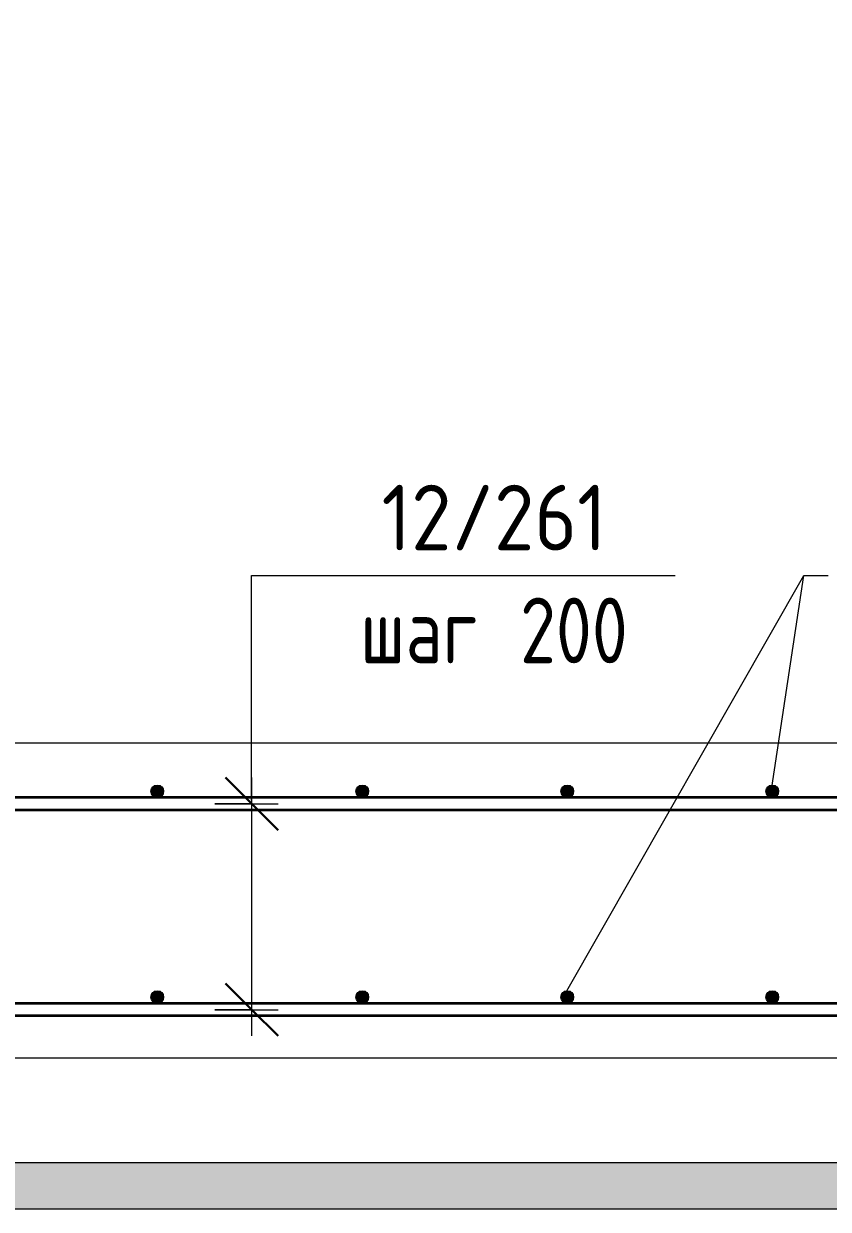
# Model space of a CAD drawing. Header units: millimetres. Extents: x 67134 to 121466, y -4758 to 13821.
# Drawn here: x 105017 to 105783, y -3394 to -2265 of the extents above; entities that cross this region are included whole.
import ezdxf

# ---------------------------------------------------------------- set-up
doc = ezdxf.new("R2010")
doc.units = ezdxf.units.MM
for name, color, linetype, lineweight in [('AA_Dim', 7, 'Continuous', 9), ('AA_Dim-25', 7, 'Continuous', 9), ('AA_Linii', 7, 'Continuous', 9), ('AA_Oformlenie', 7, 'Continuous', 9), ('AA_Vinoska', 7, 'Continuous', 9), ('KR_Armatura', 7, 'Continuous', 20), ('KR_Armatura_Tonkie', 7, 'Continuous', 20), ('KR_Fundament', 7, 'Continuous', 20)]:
    doc.layers.add(name, color=color, linetype=linetype, lineweight=lineweight)
doc.styles.add('ISOCPEUR_7', font='isocpeur.ttf', dxfattribs={"width": 0.9, "height": 62.5})
doc.styles.add('ISOCPEUR_8', font='isocpeur.ttf', dxfattribs={"width": 0.8, "height": 62.5})
doc.dimstyles.new('10_Раскладка_арматуры_с_засечками', dxfattribs={"dimscale": 304.8, "dimtxt": 0.18, "dimasz": 0.164042, "dimexe": 0.082021, "dimexo": 0, "dimgap": 0, "dimtad": 1, "dimdec": 3, "dimrnd": 0.001, "dimdsep": 46, "dimtxsty": 'ISOCPEUR_8', "dimblk1": 'OBLIQUE', "dimblk2": 'OBLIQUE', "dimsah": 1, "dimcen": 0.09, "dimdle": 0.082021, "dimazin": 0, "dimtfac": 1, "dimtdec": 4, "dimtix": 1, "dimtmove": 0, "dimatfit": 3, "dimfxl": 1, "dimtvp": 1, "dimtolj": 1, "dimtzin": 0, "dimlwd": 18, "dimlwe": 18, "dimarcsym": 2})

# ---------------------------------------------------------------- blocks, each defined once
blk = doc.blocks.new('011_Прямоугольник обрыва _ЭлУзла_ - 011_Прямоугольник обрыва _ЭлУзла_-4154538-1-1 Армирование')
at = {"layer": 'AA_Oformlenie'}
blk.add_line((-71359.5, -3394.1), (-72829.2, -3394.1), dxfattribs=at)
blk = doc.blocks.new('042_М_Арматуры - Диам длина поз _ Комментарий-3662934-1-1 Армирование')
at = {"layer": 'AA_Vinoska'}
blk.add_line((-72259.7, -2790.4), (-71909.7, -2790.4), dxfattribs=at)
blk = doc.blocks.new('DIMBLOCK98-1-1 Армирование')
at = {"layer": 'AA_Dim-25', "lineweight": 30}
for p, q in [((105234.3, -3008), (105209.3, -2983)), ((105234.3, -3008), (105259.3, -3033)), ((105234.3, -3204), (105209.3, -3179)), ((105234.3, -3204), (105259.3, -3229))]:
    blk.add_line(p, q, dxfattribs=at)
at = {"layer": 'AA_Dim-25', "lineweight": 18}
for p, q in [((105234.3, -3229), (105234.3, -2983)), ((105199, -3008), (105259.3, -3008)), ((105234.3, -3008), (105199, -3008)), ((105199, -3204), (105259.3, -3204)), ((105234.3, -3204), (105199, -3204))]:
    blk.add_line(p, q, dxfattribs=at)
blk = doc.blocks.new('_Oblique')
at = {"color": 0, "linetype": 'ByBlock', "lineweight": -2}
blk.add_line((-0.5, -0.5), (0.5, 0.5), dxfattribs=at)

msp = doc.modelspace()

# ---------------------------------------------------------------- hatches: boundary and pattern name
at = {"layer": 'AA_Oformlenie'}
h = msp.add_hatch(dxfattribs=at)
h.set_pattern_fill('FP_12', color=250, style=0, pattern_type=2)
h.set_pattern_definition([(0, (104886.038, 825), (101.6, 25.4), [8.382, -67.818, 8.382, -67.818, -406.4]), (0, (104886.038, 825), (101.6, 25.4), [-152.4, 8.382, -144.018, 8.382, -67.818, -177.8]), (0, (104886.038, 825), (101.6, 25.4), [-381, 8.382, -42.418, 8.382, -118.618]), (120, (104924.138, 837.7), (-72.79705, 75.28818), [8.382, -67.818, 8.382, -67.818, -406.4]), (120, (104924.138, 837.7), (-72.79705, 75.28818), [-152.4, 8.382, -144.018, 8.382, -67.818, -177.8]), (120, (104924.138, 837.7), (-72.79705, 75.28818), [-381, 8.382, -42.418, 8.382, -118.618]), (240, (104936.838, 888.5), (-28.80295, -100.68818), [8.382, -67.818, 8.382, -67.818, -406.4]), (240, (104936.838, 888.5), (-28.80295, -100.68818), [-152.4, 8.382, -144.018, 8.382, -67.818, -177.8]), (240, (104936.838, 888.5), (-28.80295, -100.68818), [-381, 8.382, -42.418, 8.382, -118.618])])
h.paths.add_polyline_path([(103927.1036, -3394.1315), (104662.3011, -3394.1315), (104662.3011, -3374.0538), (104689.8011, -3374.0538), (104689.8011, -3394.1315), (104703.8783, -3350.8064), (104717.9555, -3394.1315), (106187.6963, -3394.1315), (106187.6963, -3374.0538), (106215.1963, -3374.0538), (106215.1963, -3394.1315), (106229.2735, -3350.8064), (106243.3506, -3394.1315), (106977.8939, -3394.1315), (106977.8939, -2066.9843), (106957.8161, -2066.9843), (106957.8161, -2039.4843), (106977.8939, -2039.4843), (106934.5688, -2025.4072), (106977.8939, -2011.33), (106977.8939, -1165), (106782.1348, -1165), (106782.1348, -3250), (106882.1348, -3250), (106882.1348, -3350), (103992.1348, -3350), (103992.1348, -3250), (104092.1348, -3250), (104092.1348, -1165), (103927.1036, -1165), (103927.1036, -2011.33), (103946.7299, -2011.33), (103946.7299, -2039.4843), (103927.1036, -2039.4843), (103970.4048, -2053.2343), (103927.1036, -2066.9843), (103927.1036, -3376.0125)])
at = {"layer": 'KR_Armatura'}
h = msp.add_hatch(color=256, dxfattribs=at)
edge = h.paths.add_edge_path()
edge.add_arc((105144.2886, -2996), 6, 0, 360)
for points in [[(105141.2886, -3001.1962), (105147.2886, -3001.1962), (105150.2886, -2996), (105147.2886, -2990.8038), (105141.2886, -2990.8038), (105138.2886, -2996)], [(105336.5194, -3001.1962), (105342.5194, -3001.1962), (105345.5194, -2996), (105342.5194, -2990.8038), (105336.5194, -2990.8038), (105333.5194, -2996)], [(105531.7501, -3001.1962), (105537.7501, -3001.1962), (105540.7501, -2996), (105537.7501, -2990.8038), (105531.7501, -2990.8038), (105528.7501, -2996)], [(105726.9809, -3001.1962), (105732.9809, -3001.1962), (105735.9809, -2996), (105732.9809, -2990.8038), (105726.9809, -2990.8038), (105723.9809, -2996)], [(105141.2886, -3197.1962), (105147.2886, -3197.1962), (105150.2886, -3192), (105147.2886, -3186.8038), (105141.2886, -3186.8038), (105138.2886, -3192)], [(105336.5194, -3197.1962), (105342.5194, -3197.1962), (105345.5194, -3192), (105342.5194, -3186.8038), (105336.5194, -3186.8038), (105333.5194, -3192)], [(105531.7501, -3197.1962), (105537.7501, -3197.1962), (105540.7501, -3192), (105537.7501, -3186.8038), (105531.7501, -3186.8038), (105528.7501, -3192)], [(105726.9809, -3197.1962), (105732.9809, -3197.1962), (105735.9809, -3192), (105732.9809, -3186.8038), (105726.9809, -3186.8038), (105723.9809, -3192)]]:
    msp.add_hatch(color=256, dxfattribs=at).paths.add_polyline_path(points)
h = msp.add_hatch(color=256, dxfattribs=at)
edge = h.paths.add_edge_path()
edge.add_arc((105339.5194, -2996), 6, 0, 360)
h = msp.add_hatch(color=256, dxfattribs=at)
edge = h.paths.add_edge_path()
edge.add_arc((105534.7501, -2996), 6, 0, 360)
h = msp.add_hatch(color=256, dxfattribs=at)
edge = h.paths.add_edge_path()
edge.add_arc((105729.9809, -2996), 6, 0, 360)
h = msp.add_hatch(color=256, dxfattribs=at)
edge = h.paths.add_edge_path()
edge.add_arc((105144.2886, -3192), 6, 0, 360)
h = msp.add_hatch(color=256, dxfattribs=at)
edge = h.paths.add_edge_path()
edge.add_arc((105339.5194, -3192), 6, 0, 360)
h = msp.add_hatch(color=256, dxfattribs=at)
edge = h.paths.add_edge_path()
edge.add_arc((105534.7501, -3192), 6, 0, 360)
h = msp.add_hatch(color=256, dxfattribs=at)
edge = h.paths.add_edge_path()
edge.add_arc((105729.9809, -3192), 6, 0, 360)

# ---------------------------------------------------------------- linework, layer by layer
at = {"layer": 'AA_Linii'}
msp.add_line((106882.1348, -3350), (103992.1348, -3350), dxfattribs=at)
at = {"layer": 'AA_Vinoska'}
for p, q in [((105234.0109, -2790.3992), (105287.5097, -2790.3992)), ((105234.0109, -3004.3947), (105234.0109, -2790.3992)), ((105534.261, -3186.1077), (105760.0307, -2790.3992)), ((105729.4426, -2992.3828), (105760.0307, -2790.3992)), ((105760.0307, -2790.3992), (105783.336, -2790.3992)), ((105760.0307, -2790.3992), (105783.336, -2790.3992))]:
    msp.add_line(p, q, dxfattribs=at)
at = {"layer": 'KR_Armatura'}
for p, q in [((105141.2886, -2990.8038), (105138.2886, -2996)), ((105147.2886, -2990.8038), (105141.2886, -2990.8038)), ((105150.2886, -2996), (105147.2886, -2990.8038)), ((105336.5194, -2990.8038), (105333.5194, -2996)), ((105342.5194, -2990.8038), (105336.5194, -2990.8038)), ((105345.5194, -2996), (105342.5194, -2990.8038)), ((105531.7501, -2990.8038), (105528.7501, -2996)), ((105537.7501, -2990.8038), (105531.7501, -2990.8038)), ((105540.7501, -2996), (105537.7501, -2990.8038)), ((105726.9809, -2990.8038), (105723.9809, -2996)), ((105732.9809, -2990.8038), (105726.9809, -2990.8038)), ((105735.9809, -2996), (105732.9809, -2990.8038)), ((105138.2886, -2996), (105141.2886, -3001.1962)), ((105141.2886, -3001.1962), (105147.2886, -3001.1962)), ((105147.2886, -3001.1962), (105150.2886, -2996)), ((105333.5194, -2996), (105336.5194, -3001.1962)), ((105336.5194, -3001.1962), (105342.5194, -3001.1962)), ((105342.5194, -3001.1962), (105345.5194, -2996)), ((105528.7501, -2996), (105531.7501, -3001.1962)), ((105531.7501, -3001.1962), (105537.7501, -3001.1962)), ((105537.7501, -3001.1962), (105540.7501, -2996)), ((105723.9809, -2996), (105726.9809, -3001.1962)), ((105726.9809, -3001.1962), (105732.9809, -3001.1962)), ((105732.9809, -3001.1962), (105735.9809, -2996)), ((105141.2886, -3186.8038), (105138.2886, -3192)), ((105138.2886, -3192), (105141.2886, -3197.1962)), ((105147.2886, -3186.8038), (105141.2886, -3186.8038)), ((105150.2886, -3192), (105147.2886, -3186.8038)), ((105147.2886, -3197.1962), (105150.2886, -3192)), ((105336.5194, -3186.8038), (105333.5194, -3192)), ((105333.5194, -3192), (105336.5194, -3197.1962)), ((105342.5194, -3186.8038), (105336.5194, -3186.8038)), ((105345.5194, -3192), (105342.5194, -3186.8038)), ((105342.5194, -3197.1962), (105345.5194, -3192)), ((105531.7501, -3186.8038), (105528.7501, -3192)), ((105528.7501, -3192), (105531.7501, -3197.1962)), ((105537.7501, -3186.8038), (105531.7501, -3186.8038)), ((105540.7501, -3192), (105537.7501, -3186.8038)), ((105537.7501, -3197.1962), (105540.7501, -3192)), ((105726.9809, -3186.8038), (105723.9809, -3192)), ((105723.9809, -3192), (105726.9809, -3197.1962)), ((105732.9809, -3186.8038), (105726.9809, -3186.8038)), ((105735.9809, -3192), (105732.9809, -3186.8038)), ((105732.9809, -3197.1962), (105735.9809, -3192)), ((105141.2886, -3197.1962), (105147.2886, -3197.1962)), ((105336.5194, -3197.1962), (105342.5194, -3197.1962)), ((105531.7501, -3197.1962), (105537.7501, -3197.1962)), ((105726.9809, -3197.1962), (105732.9809, -3197.1962))]:
    msp.add_line(p, q, dxfattribs=at)
for centre in [(105144.2886, -2996), (105339.5194, -2996), (105534.7501, -2996), (105729.9809, -2996), (105144.2886, -3192), (105339.5194, -3192), (105534.7501, -3192), (105729.9809, -3192)]:
    msp.add_circle(centre, 6, dxfattribs=at)
at = {"layer": 'KR_Armatura_Tonkie', "lineweight": 35}
for p, q in [((106742.1348, -3002), (104132.1348, -3002)), ((106742.1348, -3014), (104132.1348, -3014)), ((106742.1348, -3198), (104132.1348, -3198)), ((106742.1348, -3210), (104132.1348, -3210))]:
    msp.add_line(p, q, dxfattribs=at)
at = {"layer": 'KR_Fundament'}
for p, q in [((106582.2979, -2950), (104292.2979, -2950)), ((104092.1348, -3250), (106782.1348, -3250))]:
    msp.add_line(p, q, dxfattribs=at)

# ---------------------------------------------------------------- block references
at = {"layer": 'AA_Oformlenie'}
msp.add_blockref('011_Прямоугольник обрыва _ЭлУзла_ - 011_Прямоугольник обрыва _ЭлУзла_-4154538-1-1 Армирование', (177547.1964, 0), dxfattribs=at)
at = {"layer": 'AA_Vinoska'}
msp.add_blockref('042_М_Арматуры - Диам длина поз _ Комментарий-3662934-1-1 Армирование', (177547.1964, 0), dxfattribs=at)

# ---------------------------------------------------------------- texts
at = {"layer": 'AA_Vinoska', "char_height": 62.5, "attachment_point": 1}
for s, insert, width, style in [('12/261', (105357.9007, -2704.0466), 263.354344, 'ISOCPEUR_7'), (' 200', (105457.9362, -2811.5229), 166.751, 'ISOCPEUR_8'), ('шаг', (105337.5507, -2811.5229), 145.907125, 'ISOCPEUR_8')]:
    msp.add_mtext(s, dxfattribs=dict(at, insert=insert, width=width, style=style))

# ---------------------------------------------------------------- dimensions: what is measured, and where the dimension line sits
at = {"layer": 'AA_Dim', "lineweight": 18}
dim = msp.add_linear_dim(base=(105234.3091, -3008), p1=(105198.9538, -3204), p2=(105198.9538, -3008), angle=90, dimstyle='10_Раскладка_арматуры_с_засечками', override={"dimpost": '<>', "dimfxl": 196}, dxfattribs=at)
dim.commit()
dim.dimension.update_dxf_attribs({"geometry": 'DIMBLOCK98-1-1 Армирование', "text_midpoint": (105203.0591, -3106)})

doc.saveas('drawing.dxf')
